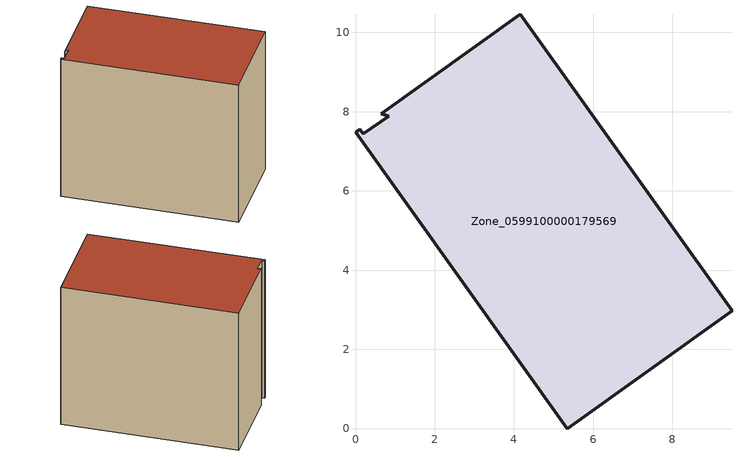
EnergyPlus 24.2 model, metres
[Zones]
Zone_0599100000179569
 floor ground (C_G): 0.84,7.89 0.66,7.95 4.16,10.46 9.51,2.98 5.35,0 0,7.48 0.11,7.56 0.2,7.44 z0
 wall outside (C_F): 0.2,7.44 0.11,7.56 0,7.48 5.35,0 9.51,2.98 4.16,10.46 0.66,7.95 0.84,7.89 0.2,7.44 z0:8.1
 roof outside (C_R): 0.66,7.95 0.84,7.89 0.2,7.44 0.11,7.56 0,7.48 5.35,0 9.51,2.98 4.16,10.46 z8.1
[BUILDING]
Pand.0599100000179569: North Axis=0; Terrain=City; Loads Convergence Tolerance Value=0.04; Temperature Convergence Tolerance Value=0.4; Solar Distribution=FullExterior; Maximum Number of Warmup Days=25; Minimum Number of Warmup Days=1
[Site:Location]
Rotterdam.The.Hague.AP_ZH_NLD Design_Conditions: Latitude=51.96; Longitude=4.45; Time Zone=1; Elevation=-4.5
[SITE:GROUNDTEMPERATURE:BUILDINGSURFACE]
18, 18, 18, 18, 18, 18, 18, 18, 18, 18, 18, 18
[MATERIAL] Thermal Absorptance=0.9; Solar Absorptance=0.7; Visible Absorptance=0.7
Name | Roughness | Thickness | Conductivity | Density | Specific Heat
G.TI.1975-1991 | MediumSmooth | 0.15 | 0.288461 | 540 | 1210
F.TI.1975-1991 | Rough | 0.3 | 0.230769 | 1920 | 840
R.TI.1975-1991 | MediumRough | 0.2 | 0.153846 | 1500 | 1000
[CONSTRUCTION]
C_G: G.TI.1975-1991
C_F: F.TI.1975-1991
C_R: R.TI.1975-1991
[ZONE]
Zone_0599100000179569: Type=1; Multiplier=1; Ceiling Height=Autocalculate; Volume=Autocalculate; Floor Area=autocalculate; Part of Total Floor Area=Yes
[ZONEINFILTRATION:DESIGNFLOWRATE]
Infil_Zone_0599100000179569: Zone or ZoneList or Space or SpaceList=Zone_0599100000179569; Schedule=AlwaysOn; Design Flow Rate Calculation Method=Flow/Area; Flow Rate per Floor Area=0.003; Constant Term Coefficient=1; Temperature Term Coefficient=0; Velocity Term Coefficient=0; Velocity Squared Term Coefficient=0
[HVACTEMPLATE:ZONE:IDEALLOADSAIRSYSTEM]
Zone_0599100000179569: Maximum Heating Supply Air Temperature=50; Minimum Cooling Supply Air Temperature=13; Maximum Heating Supply Air Humidity Ratio=0.0156; Minimum Cooling Supply Air Humidity Ratio=0.0077; Heating Limit=NoLimit; Cooling Limit=NoLimit; Dehumidification Control Type=ConstantSensibleHeatRatio; Cooling Sensible Heat Ratio=0.7; Dehumidification Setpoint=60; Humidification Control Type=None; Humidification Setpoint=30; Outdoor Air Method=None; Outdoor Air Flow Rate per Person=0.00944; Outdoor Air Flow Rate per Zone Floor Area=0; Outdoor Air Flow Rate per Zone=0; Demand Controlled Ventilation Type=None; Outdoor Air Economizer Type=NoEconomizer; Heat Recovery Type=None; Sensible Heat Recovery Effectiveness=0.7; Latent Heat Recovery Effectiveness=0.65
[ZONECONTROL:THERMOSTAT]
ThermostatControl_Zone_0599100000179569: Zone or ZoneList=Zone_0599100000179569; Control Type Schedule=DualSetpointControlType; Control 1=Thermostat_Zone_0599100000179569; Temperature Difference Between Cutout And Setpoint=0
[THERMOSTATSETPOINT:DUALSETPOINT]
Thermostat_Zone_0599100000179569: Heating Setpoint Temperature Schedule=HeatingSetpoint_Zone_0599100000179569; Cooling Setpoint Temperature Schedule=CoolingSetpoint_Zone_0599100000179569
[SCHEDULE:COMPACT]
HeatingSetpoint_Zone_0599100000179569: Through: 12/31, For: AllDays, Until: 24:00, 21
CoolingSetpoint_Zone_0599100000179569: Through: 12/31, For: AllDays, Until: 24:00, 24
DualSetpointControlType: Through: 12/31, For: AllDays, Until: 24:00, 4
AlwaysOn: Through: 12/31, For: AllDays, Until: 24:00, 1
